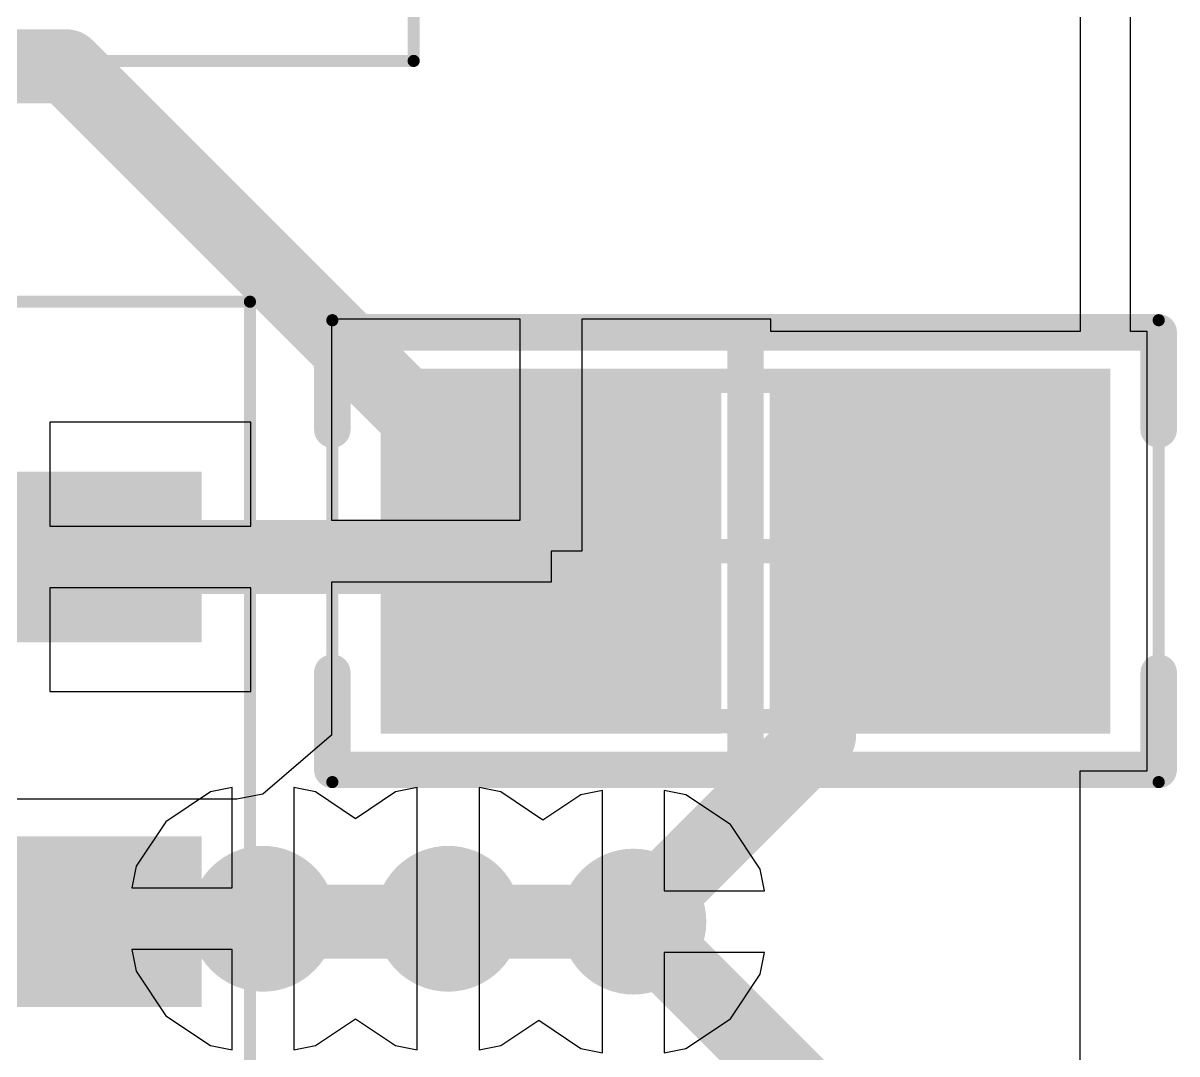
# Model space of a CAD drawing. Header units: millimetres. Extents: x 45 to 209, y 90 to 189.
# Drawn here: x 69.472 to 74.219, y 102.598 to 106.839 of the extents above; entities that cross this region are included whole.
import ezdxf

# ---------------------------------------------------------------- set-up
doc = ezdxf.new("R2010")
doc.units = ezdxf.units.MM
for name, color, linetype in [('BottomLayer', 5, 'Continuous'), ('Mechanical13', 56, 'Continuous'), ('Mechanical15', 56, 'Continuous'), ('MultiLayer', 9, 'Continuous'), ('TopLayer', 1, 'Continuous'), ('TopOverlay', 2, 'Continuous'), ('TopPaste', 8, 'Continuous'), ('TopSolder', 216, 'Continuous'), ('ViaHoleLayer', 16, 'Continuous')]:
    doc.layers.add(name, color=color, linetype=linetype)

# ---------------------------------------------------------------- blocks, each defined once
blk = doc.blocks.new('34355DA5_B1DA_47C2_A88A_ECF82120A4F7_8')
at = {"layer": 'Mechanical15', "const_width": 0.05}
for points in [[(3.7, -4.65), (3.7, 4.65)], [(-3.7, -4.65), (3.7, -4.65)]]:
    blk.add_lwpolyline(points, dxfattribs=at)
at = {"layer": 'Mechanical15', "const_width": 0.025}
blk.add_lwpolyline([(3.6875, -4.65, 1), (3.7125, -4.65, 1)], format="xyb", close=True, dxfattribs=at)
blk.add_lwpolyline([(3.6875, -4.65, 1), (3.7125, -4.65, 1)], format="xyb", close=True, dxfattribs=at)
blk = doc.blocks.new('E733EFB9_FE91_4AE9_9197_29251971C3DC_10')
at = {"layer": 'Mechanical15'}
for points, const_width in [([(1.9275, 2.55), (-2.7725, 2.55)], 0.05), ([(-2.7725, 2.55), (-2.7725, -2.55)], 0.05), ([(1.9275, 2.55), (1.9275, -2.55)], 0.05), ([(0, 0.5), (0, -0.5)], 0.1), ([(0.5, 0), (-0.5, 0)], 0.1), ([(1.9275, -2.55), (-2.7725, -2.55)], 0.05)]:
    blk.add_lwpolyline(points, dxfattribs=dict(at, const_width=const_width))
for points, const_width in [([(-2.785, 2.55, 1), (-2.76, 2.55, 1)], 0.025), ([(-2.785, 2.55, 1), (-2.76, 2.55, 1)], 0.025), ([(1.915, 2.55, 1), (1.94, 2.55, 1)], 0.025), ([(1.915, 2.55, 1), (1.94, 2.55, 1)], 0.025), ([(-0.025, 0.5, 1), (0.025, 0.5, 1)], 0.05), ([(-0.525, 0, 1), (-0.475, 0, 1)], 0.05), ([(0.475, 0, 1), (0.525, 0, 1)], 0.05), ([(-0.025, -0.5, 1), (0.025, -0.5, 1)], 0.05), ([(-2.785, -2.55, 1), (-2.76, -2.55, 1)], 0.025), ([(-2.785, -2.55, 1), (-2.76, -2.55, 1)], 0.025), ([(1.915, -2.55, 1), (1.94, -2.55, 1)], 0.025), ([(1.915, -2.55, 1), (1.94, -2.55, 1)], 0.025)]:
    blk.add_lwpolyline(points, format="xyb", close=True, dxfattribs=dict(at, const_width=const_width))
at = {"layer": 'TopLayer'}
for p, q in [((-1.5225, 0.3), (-0.8725, 0.95)), ((-0.8725, 0.95), (1.5525, 0.95)), ((1.5525, 0.95), (1.6775, 0.825)), ((1.6775, 0.825), (1.6775, -0.825)), ((-1.5225, -0.3), (-1.5225, 0.3)), ((-0.8725, -0.95), (-1.5225, -0.3)), ((1.6775, -0.825), (1.5525, -0.95)), ((1.5525, -0.95), (-0.8725, -0.95))]:
    blk.add_line(p, q, dxfattribs=at)
for points in [[(-1.1225, 1.2), (-1.1225, 1.8), (-2.5225, 1.2), (-2.5225, 1.8)], [(-1.5225, -0.3), (-1.5225, 0.3), (-2.5225, -0.3), (-2.5225, 0.3)], [(-1.1225, -1.8), (-1.1225, -1.2), (-2.5225, -1.8), (-2.5225, -1.2)]]:
    blk.add_solid(points, dxfattribs=at)
at = {"layer": 'TopOverlay'}
for points, const_width in [([(-1.825, 2.35, 1), (-2.075, 2.35, 1)], 0.25), ([(-2.1375, 2.35, 1), (-2.0125, 2.35, 1)], 0.125), ([(-1.8875, 2.35, 1), (-1.7625, 2.35, 1)], 0.125), ([(-1.35, 2.3, 1), (-1.25, 2.3, 1)], 0.1), ([(0.7775, 2.3, 1), (0.8775, 2.3, 1)], 0.1), ([(0.7775, 2.3, 1), (0.8775, 2.3, 1)], 0.1), ([(0.7775, 1.35, 1), (0.8775, 1.35, 1)], 0.1), ([(0.7775, -1.35, 1), (0.8775, -1.35, 1)], 0.1), ([(-1.35, -2.3, 1), (-1.25, -2.3, 1)], 0.1), ([(0.7775, -2.3, 1), (0.8775, -2.3, 1)], 0.1), ([(0.7775, -2.3, 1), (0.8775, -2.3, 1)], 0.1)]:
    blk.add_lwpolyline(points, format="xyb", close=True, dxfattribs=dict(at, const_width=const_width))
at = {"layer": 'TopOverlay', "const_width": 0.2}
for points in [[(0.8275, 2.3), (-1.3, 2.3)], [(0.8275, 2.3), (0.8275, 1.35)], [(0.8275, -1.35), (0.8275, -2.3)], [(0.8275, -2.3), (-1.3, -2.3)]]:
    blk.add_lwpolyline(points, dxfattribs=at)
at = {"layer": 'TopPaste'}
for points in [[(-1.1225, 1.2), (-1.1225, 1.8), (-2.5225, 1.2), (-2.5225, 1.8)], [(-1.5225, -0.3), (-1.5225, 0.3), (-2.5225, -0.3), (-2.5225, 0.3)], [(-1.1225, -1.8), (-1.1225, -1.2), (-2.5225, -1.8), (-2.5225, -1.2)]]:
    blk.add_solid(points, dxfattribs=at)
at = {"layer": 'TopSolder'}
for points in [[(-1.0717, 1.1492), (-1.0717, 1.8508), (-2.5733, 1.1492), (-2.5733, 1.8508)], [(-1.4717, -0.3508), (-1.4717, 0.3508), (-2.5733, -0.3508), (-2.5733, 0.3508)], [(-1.0717, -1.8508), (-1.0717, -1.1492), (-2.5733, -1.8508), (-2.5733, -1.1492)]]:
    blk.add_solid(points, dxfattribs=at)
blk = doc.blocks.new('CAP_0805_2012_87')
at = {"layer": 'Mechanical13', "const_width": 0.1}
for points in [[(-1.1, 0.7), (-1.1, -0.7)], [(1.1, 0.7), (-1.1, 0.7)], [(1.1, 0.7), (1.1, -0.7)], [(1.1, -0.7), (-1.1, -0.7)]]:
    blk.add_lwpolyline(points, dxfattribs=at)
at = {"layer": 'Mechanical13', "const_width": 0.05}
for points in [[(-1.125, 0.7, 1), (-1.075, 0.7, 1)], [(-1.125, 0.7, 1), (-1.075, 0.7, 1)], [(1.075, 0.7, 1), (1.125, 0.7, 1)], [(1.075, 0.7, 1), (1.125, 0.7, 1)], [(-1.125, -0.7, 1), (-1.075, -0.7, 1)], [(-1.125, -0.7, 1), (-1.075, -0.7, 1)], [(1.075, -0.7, 1), (1.125, -0.7, 1)], [(1.075, -0.7, 1), (1.125, -0.7, 1)]]:
    blk.add_lwpolyline(points, format="xyb", close=True, dxfattribs=at)
at = {"layer": 'Mechanical15'}
for points, const_width in [([(-1.7, 0.95), (-1.7, -0.95)], 0.05), ([(1.7, 0.95), (-1.7, 0.95)], 0.05), ([(1.7, 0.95), (1.7, -0.95)], 0.05), ([(0, 0.5), (0, -0.5)], 0.1), ([(0.5, 0), (-0.5, 0)], 0.1), ([(1.7, -0.95), (-1.7, -0.95)], 0.05)]:
    blk.add_lwpolyline(points, dxfattribs=dict(at, const_width=const_width))
for points, const_width in [([(-1.7125, 0.95, 1), (-1.6875, 0.95, 1)], 0.025), ([(-1.7125, 0.95, 1), (-1.6875, 0.95, 1)], 0.025), ([(1.6875, 0.95, 1), (1.7125, 0.95, 1)], 0.025), ([(1.6875, 0.95, 1), (1.7125, 0.95, 1)], 0.025), ([(-0.025, 0.5, 1), (0.025, 0.5, 1)], 0.05), ([(-0.525, 0, 1), (-0.475, 0, 1)], 0.05), ([(0.475, 0, 1), (0.525, 0, 1)], 0.05), ([(-0.025, -0.5, 1), (0.025, -0.5, 1)], 0.05), ([(-1.7125, -0.95, 1), (-1.6875, -0.95, 1)], 0.025), ([(-1.7125, -0.95, 1), (-1.6875, -0.95, 1)], 0.025), ([(1.6875, -0.95, 1), (1.7125, -0.95, 1)], 0.025), ([(1.6875, -0.95, 1), (1.7125, -0.95, 1)], 0.025)]:
    blk.add_lwpolyline(points, format="xyb", close=True, dxfattribs=dict(at, const_width=const_width))
at = {"layer": 'TopLayer'}
for points in [[(-0.15, -0.7), (-0.15, 0.7), (-1.45, -0.7), (-1.45, 0.7)], [(1.45, -0.7), (1.45, 0.7), (0.15, -0.7), (0.15, 0.7)]]:
    blk.add_solid(points, dxfattribs=at)
at = {"layer": 'TopOverlay', "const_width": 0.15}
for points in [[(1.7, 0.9), (-1.7, 0.9)], [(-1.7, 0.9), (-1.7, 0.5)], [(0, 0.9), (0, -0.9)], [(1.7, 0.9), (1.7, 0.5)], [(-1.7, -0.5), (-1.7, -0.9)], [(1.7, -0.5), (1.7, -0.9)], [(1.7, -0.9), (-1.7, -0.9)]]:
    blk.add_lwpolyline(points, dxfattribs=at)
at = {"layer": 'TopOverlay', "const_width": 0.075}
for points in [[(-1.7375, 0.9, 1), (-1.6625, 0.9, 1)], [(-1.7375, 0.9, 1), (-1.6625, 0.9, 1)], [(-0.0375, 0.9, 1), (0.0375, 0.9, 1)], [(1.6625, 0.9, 1), (1.7375, 0.9, 1)], [(1.6625, 0.9, 1), (1.7375, 0.9, 1)], [(-1.7375, 0.5, 1), (-1.6625, 0.5, 1)], [(1.6625, 0.5, 1), (1.7375, 0.5, 1)], [(-1.7375, -0.5, 1), (-1.6625, -0.5, 1)], [(1.6625, -0.5, 1), (1.7375, -0.5, 1)], [(-1.7375, -0.9, 1), (-1.6625, -0.9, 1)], [(-1.7375, -0.9, 1), (-1.6625, -0.9, 1)], [(-0.0375, -0.9, 1), (0.0375, -0.9, 1)], [(1.6625, -0.9, 1), (1.7375, -0.9, 1)], [(1.6625, -0.9, 1), (1.7375, -0.9, 1)]]:
    blk.add_lwpolyline(points, format="xyb", close=True, dxfattribs=at)
at = {"layer": 'TopPaste'}
for points in [[(-0.15, -0.7), (-0.15, 0.7), (-1.45, -0.7), (-1.45, 0.7)], [(1.45, -0.7), (1.45, 0.7), (0.15, -0.7), (0.15, 0.7)]]:
    blk.add_solid(points, dxfattribs=at)
at = {"layer": 'TopSolder'}
for points in [[(-0.0992, -0.7508), (-0.0992, 0.7508), (-1.5008, -0.7508), (-1.5008, 0.7508)], [(1.5008, -0.7508), (1.5008, 0.7508), (0.0992, -0.7508), (0.0992, 0.7508)]]:
    blk.add_solid(points, dxfattribs=at)

msp = doc.modelspace()

# ---------------------------------------------------------------- linework, layer by layer
at = {"layer": 'BottomLayer'}
for p, q in [((70.3318, 103.6935), (70.2426, 103.6758)), ((70.3318, 103.281), (70.3318, 103.6935)), ((70.675, 103.6758), (70.5858, 103.6935)), ((70.5858, 103.6935), (70.5858, 103.154)), ((71.0938, 103.6935), (71.0046, 103.6758)), ((71.0938, 103.154), (71.0938, 103.6935)), ((71.437, 103.6758), (71.3478, 103.6935)), ((71.3478, 103.6935), (71.3478, 103.154)), ((70.2426, 103.6758), (70.0594, 103.5534)), ((70.8398, 103.5657), (70.675, 103.6758)), ((71.0046, 103.6758), (70.8398, 103.5657)), ((71.6105, 103.5599), (71.437, 103.6758)), ((71.7666, 103.6642), (71.6105, 103.5599)), ((71.8558, 103.6819), (71.7666, 103.6642)), ((71.8558, 103.1423), (71.8558, 103.6819)), ((72.199, 103.6642), (72.1098, 103.6819)), ((72.1098, 103.6819), (72.1098, 103.2693)), ((72.3822, 103.5417), (72.199, 103.6642)), ((70.0594, 103.5534), (69.9369, 103.3701)), ((72.5047, 103.3585), (72.3822, 103.5417)), ((69.9369, 103.3701), (69.9192, 103.281)), ((72.5224, 103.2693), (72.5047, 103.3585)), ((69.9192, 103.281), (70.3318, 103.281)), ((72.1098, 103.2693), (72.5224, 103.2693)), ((70.5858, 103.154), (70.5858, 102.6144)), ((71.0938, 102.6144), (71.0938, 103.154)), ((71.3478, 103.154), (71.3478, 102.6144)), ((71.8558, 102.6027), (71.8558, 103.1423)), ((70.3318, 103.027), (69.9192, 103.027)), ((69.9192, 103.027), (69.9369, 102.9378)), ((70.3318, 102.6144), (70.3318, 103.027)), ((72.5224, 103.0153), (72.1098, 103.0153)), ((72.1098, 103.0153), (72.1098, 102.6027)), ((72.5047, 102.9262), (72.5224, 103.0153)), ((69.9369, 102.9378), (70.0594, 102.7545)), ((72.3822, 102.7429), (72.5047, 102.9262)), ((70.0594, 102.7545), (70.2426, 102.6321)), ((70.675, 102.6321), (70.8398, 102.7422)), ((70.8398, 102.7422), (71.0046, 102.6321)), ((71.437, 102.6321), (71.5931, 102.7364)), ((71.5931, 102.7364), (71.7666, 102.6205)), ((72.199, 102.6205), (72.3822, 102.7429)), ((70.2426, 102.6321), (70.3318, 102.6144)), ((70.5858, 102.6144), (70.675, 102.6321)), ((71.0046, 102.6321), (71.0938, 102.6144)), ((71.3478, 102.6144), (71.437, 102.6321)), ((71.7666, 102.6205), (71.8558, 102.6027)), ((72.1098, 102.6027), (72.199, 102.6205))]:
    msp.add_line(p, q, dxfattribs=at)
at = {"layer": 'BottomLayer', "const_width": 0.3}
for points in [[(70.3088, 103.154, 1), (70.6088, 103.154, 1)], [(71.0708, 103.154, 1), (71.3708, 103.154, 1)], [(71.8328, 103.1423, 1), (72.1328, 103.1423, 1)]]:
    msp.add_lwpolyline(points, format="xyb", close=True, dxfattribs=at)
at = {"layer": 'MultiLayer', "const_width": 0.3}
for points in [[(70.3088, 103.154, 1), (70.6088, 103.154, 1)], [(71.0708, 103.154, 1), (71.3708, 103.154, 1)], [(71.8328, 103.1423, 1), (72.1328, 103.1423, 1)]]:
    msp.add_lwpolyline(points, format="xyb", close=True, dxfattribs=at)
at = {"layer": 'TopLayer'}
for p, q in [((73.8207, 107.3656), (73.8207, 105.5695)), ((74.0279, 105.5695), (74.0279, 107.3656)), ((71.5171, 105.6203), (70.7401, 105.6203)), ((70.7401, 105.6203), (70.7401, 104.7933)), ((71.5171, 104.7933), (71.5171, 105.6203)), ((72.5481, 105.6203), (71.7711, 105.6203)), ((71.7711, 105.6203), (71.7711, 104.6663)), ((72.5481, 105.5695), (72.5481, 105.6203)), ((73.8207, 105.5695), (72.5481, 105.5695)), ((74.0973, 105.5695), (74.0279, 105.5695)), ((74.0973, 103.7631), (74.0973, 105.5695)), ((70.4092, 105.1963), (69.5822, 105.1963)), ((69.5822, 105.1963), (69.5822, 104.7693)), ((70.4092, 104.7693), (70.4092, 105.1963)), ((70.7401, 104.7933), (71.5171, 104.7933)), ((69.5822, 104.7693), (70.4092, 104.7693)), ((71.7711, 104.6663), (71.6441, 104.6663)), ((71.6441, 104.6663), (71.6441, 104.5393)), ((71.6441, 104.5393), (70.7401, 104.5393)), ((70.7401, 104.5393), (70.7401, 103.9099)), ((70.4092, 104.5153), (69.5822, 104.5153)), ((69.5822, 104.5153), (69.5822, 104.0883)), ((70.4092, 104.0883), (70.4092, 104.5153)), ((69.5822, 104.0883), (70.4092, 104.0883)), ((70.7401, 103.9099), (70.4588, 103.667)), ((73.8207, 102.5215), (73.8207, 103.7631)), ((73.8207, 103.7631), (74.0973, 103.7631)), ((70.3508, 103.6455), (69.3208, 103.6455)), ((70.4588, 103.667), (70.3508, 103.6455))]:
    msp.add_line(p, q, dxfattribs=at)
at = {"layer": 'TopLayer', "const_width": 0.3048}
for points in [[(64.5847, 106.6604), (69.65, 106.6604)], [(69.65, 106.6604), (71.0965, 105.2139)], [(71.0965, 105.2139), (71.1465, 105.2139)], [(71.1465, 105.2139), (71.6441, 104.7163)], [(71.6441, 104.6663), (71.6441, 104.7163)], [(69.4552, 104.6423), (71.6201, 104.6423)], [(71.6201, 104.6423), (71.6441, 104.6663)], [(72.7465, 104.1687), (73.2441, 104.6663)], [(72.7465, 103.906), (72.7465, 104.1687)], [(71.9828, 103.1423), (72.7465, 103.906)], [(69.6406, 103.1423), (69.6464, 103.1481)], [(69.6464, 103.1481), (70.453, 103.1481)], [(70.453, 103.1481), (70.4588, 103.1423)], [(70.4588, 103.1423), (71.9828, 103.1423)], [(71.9828, 103.1423), (72.7465, 102.3787)]]:
    msp.add_lwpolyline(points, dxfattribs=at)
at = {"layer": 'TopLayer'}
for points, const_width in [([(69.5738, 106.6604, 1), (69.7262, 106.6604, 1)], 0.1524), ([(69.5738, 106.6604, 1), (69.7262, 106.6604, 1)], 0.1524), ([(71.0203, 105.2139, 1), (71.1727, 105.2139, 1)], 0.1524), ([(71.0203, 105.2139, 1), (71.1727, 105.2139, 1)], 0.1524), ([(71.0703, 105.2139, 1), (71.2227, 105.2139, 1)], 0.1524), ([(71.0703, 105.2139, 1), (71.2227, 105.2139, 1)], 0.1524), ([(71.5679, 104.7163, 1), (71.7203, 104.7163, 1)], 0.1524), ([(71.5679, 104.7163, 1), (71.7203, 104.7163, 1)], 0.1524), ([(69.379, 104.6423, 1), (69.5314, 104.6423, 1)], 0.1524), ([(71.5439, 104.6423, 1), (71.6963, 104.6423, 1)], 0.1524), ([(71.5439, 104.6423, 1), (71.6963, 104.6423, 1)], 0.1524), ([(71.5679, 104.6663, 1), (71.7203, 104.6663, 1)], 0.1524), ([(71.5679, 104.6663, 1), (71.7203, 104.6663, 1)], 0.1524), ([(73.1679, 104.6663, 1), (73.3203, 104.6663, 1)], 0.1524), ([(72.6703, 104.1687, 1), (72.8227, 104.1687, 1)], 0.1524), ([(72.6703, 104.1687, 1), (72.8227, 104.1687, 1)], 0.1524), ([(72.6703, 103.906, 1), (72.8227, 103.906, 1)], 0.1524), ([(72.6703, 103.906, 1), (72.8227, 103.906, 1)], 0.1524), ([(70.3088, 103.154, 1), (70.6088, 103.154, 1)], 0.3), ([(71.0708, 103.154, 1), (71.3708, 103.154, 1)], 0.3), ([(71.8328, 103.1423, 1), (72.1328, 103.1423, 1)], 0.3), ([(69.5644, 103.1423, 1), (69.7168, 103.1423, 1)], 0.1524), ([(69.5702, 103.1481, 1), (69.7226, 103.1481, 1)], 0.1524), ([(69.5702, 103.1481, 1), (69.7226, 103.1481, 1)], 0.1524), ([(70.3768, 103.1481, 1), (70.5292, 103.1481, 1)], 0.1524), ([(70.3768, 103.1481, 1), (70.5292, 103.1481, 1)], 0.1524), ([(70.3826, 103.1423, 1), (70.535, 103.1423, 1)], 0.1524), ([(70.3826, 103.1423, 1), (70.535, 103.1423, 1)], 0.1524), ([(71.9066, 103.1423, 1), (72.059, 103.1423, 1)], 0.1524), ([(71.9066, 103.1423, 1), (72.059, 103.1423, 1)], 0.1524), ([(71.9066, 103.1423, 1), (72.059, 103.1423, 1)], 0.1524)]:
    msp.add_lwpolyline(points, format="xyb", close=True, dxfattribs=dict(at, const_width=const_width))
at = {"layer": 'ViaHoleLayer', "const_width": 0.1}
for points in [[(70.4088, 103.154, 1), (70.5088, 103.154, 1)], [(71.1708, 103.154, 1), (71.2708, 103.154, 1)], [(71.9328, 103.1423, 1), (72.0328, 103.1423, 1)]]:
    msp.add_lwpolyline(points, format="xyb", close=True, dxfattribs=at)

# ---------------------------------------------------------------- block references
msp.add_blockref('34355DA5_B1DA_47C2_A88A_ECF82120A4F7_8', (67.3787, 111.3329))
at = {"rotation": 180}
for name, p in [('E733EFB9_FE91_4AE9_9197_29251971C3DC_10', (67.6327, 103.1423)), ('CAP_0805_2012_87', (72.4441, 104.6663))]:
    msp.add_blockref(name, p, dxfattribs=at)

doc.saveas('drawing.dxf')
